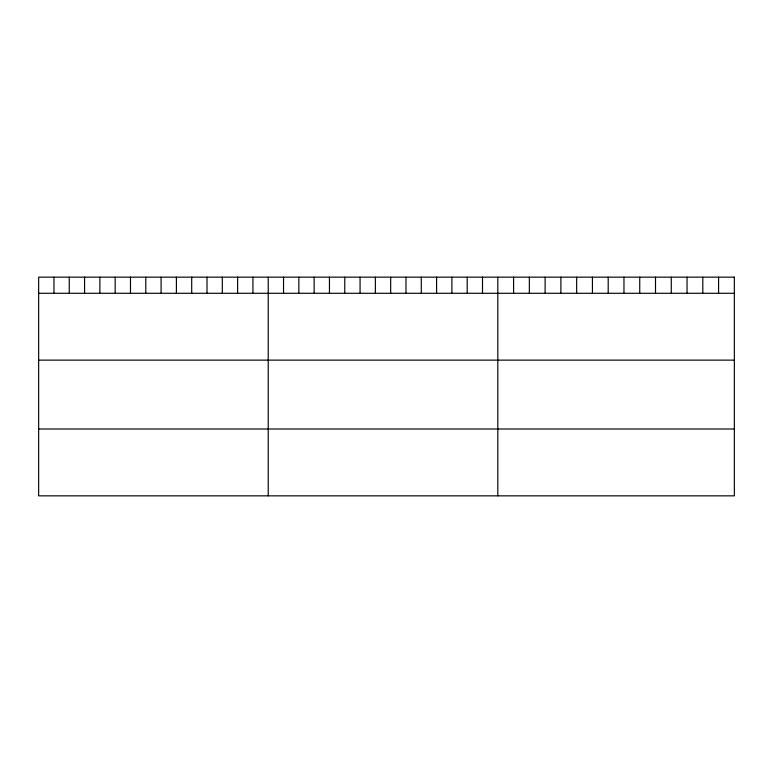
<?xml version="1.0" encoding="UTF-8"?>
<svg xmlns="http://www.w3.org/2000/svg" width="773" height="773" viewBox="0 0 773 773"><rect width="100%" height="100%" fill="white"/><g stroke="black" fill="none" stroke-linecap="round" stroke-linejoin="round"><path stroke-width="1.16" d="M38.65 293.286L734.35 293.286M38.65 360.131L734.35 360.131M38.65 429.005L734.35 429.005M718.581 277.159L718.581 293.286M702.812 277.159L702.812 293.286M687.042 277.159L687.042 293.286M671.273 277.159L671.273 293.286M655.504 277.159L655.504 293.286M639.735 277.159L639.735 293.286M623.966 277.159L623.966 293.286M608.196 277.159L608.196 293.286M592.427 277.159L592.427 293.286M576.658 277.159L576.658 293.286M560.889 277.159L560.889 293.286M545.12 277.159L545.12 293.286M529.35 277.159L529.35 293.286M513.581 277.159L513.581 293.286M497.812 277.159L497.812 495.841M482.507 277.159L482.507 293.286M467.201 277.159L467.201 293.286M451.896 277.159L451.896 293.286M436.59 277.159L436.59 293.286M421.285 277.159L421.285 293.286M405.98 277.159L405.98 293.286M390.674 277.159L390.674 293.286M375.369 277.159L375.369 293.286M360.063 277.159L360.063 293.286M344.758 277.159L344.758 293.286M329.453 277.159L329.453 293.286M314.147 277.159L314.147 293.286M298.842 277.159L298.842 293.286M283.536 277.159L283.536 293.286M268.231 277.159L268.231 495.841M252.926 277.159L252.926 293.286M237.62 277.159L237.62 293.286M222.315 277.159L222.315 293.286M207.009 277.159L207.009 293.286M191.704 277.159L191.704 293.286M176.399 277.159L176.399 293.286M161.093 277.159L161.093 293.286M145.788 277.159L145.788 293.286M130.482 277.159L130.482 293.286M115.177 277.159L115.177 293.286M99.872 277.159L99.872 293.286M84.566 277.159L84.566 293.286M69.261 277.159L69.261 293.286M53.955 277.159L53.955 293.286M734.35 277.159L38.65 277.159L38.65 495.841L734.35 495.841L734.35 277.159"/></g></svg>
